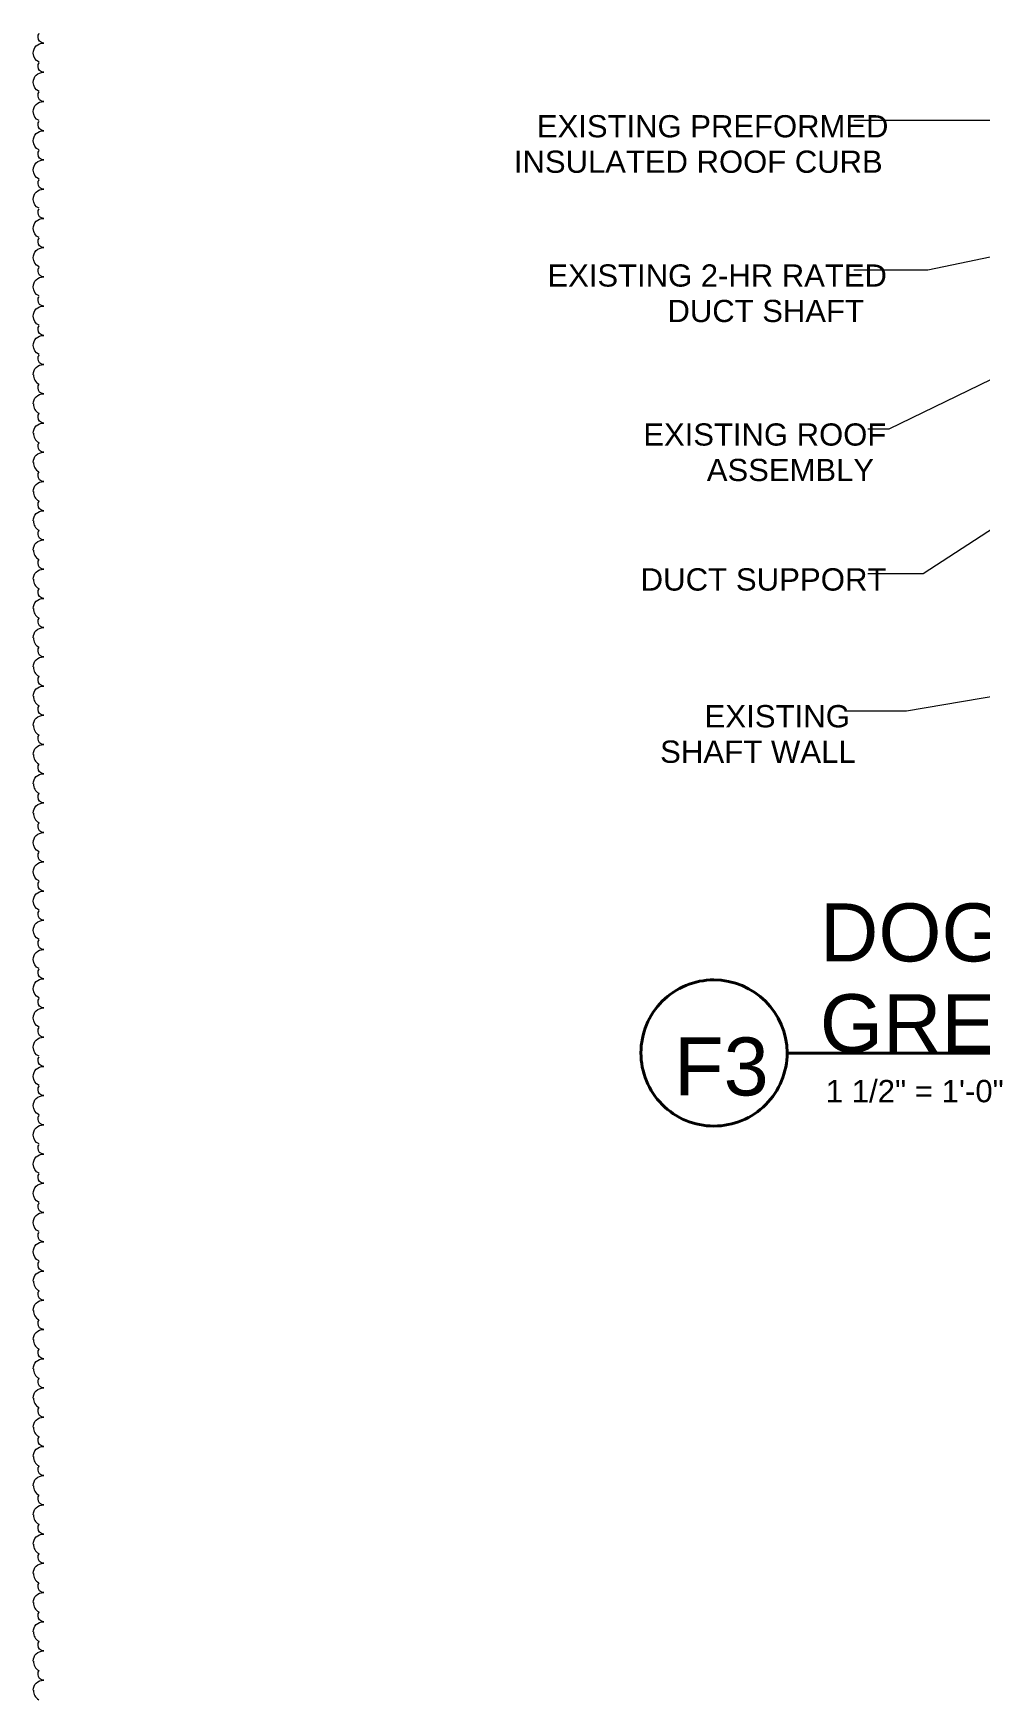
# Model space of a CAD drawing. Header units: inches. Extents: x -293 to 39679, y -468 to 488.
# Drawn here: x 391.8 to 424.9, y 352.7 to 411 of the extents above; entities that cross this region are included whole.
import ezdxf

# ---------------------------------------------------------------- set-up
doc = ezdxf.new("R2010")
doc.units = ezdxf.units.IN
doc.header["$MEASUREMENT"] = 0
doc.layers.add('PDF_Geometry', color=7, linetype='Continuous')
doc.layers.add('PDF_Text', color=7, linetype='Continuous')
doc.styles.add('PDF Arial', font='arial.ttf')

msp = doc.modelspace()

# ---------------------------------------------------------------- linework, layer by layer
at = {"layer": 'PDF_Geometry', "lineweight": 18}
for points in [[(392.12268, 410.68925), (392.13632, 410.68925)], [(392.13632, 410.68925), (392.13632, 410.68925)], [(392.12268, 409.66609), (392.13632, 409.66609)], [(392.13632, 409.66609), (392.13632, 409.66609)], [(392.12268, 408.64294), (392.13632, 408.64294)], [(392.13632, 408.64294), (392.13632, 408.64294)], [(392.12268, 407.61978), (392.13632, 407.61978)], [(392.13632, 407.61978), (392.13632, 407.61978)], [(392.12268, 406.59663), (392.13632, 406.59663)], [(392.13632, 406.59663), (392.13632, 406.59663)], [(392.12268, 405.57347), (392.13632, 405.57347)], [(392.13632, 405.57347), (392.13632, 405.57347)], [(392.12268, 404.55032), (392.13632, 404.55032)], [(392.13632, 404.55032), (392.13632, 404.55032)], [(392.12268, 403.52717), (392.13632, 403.52717)], [(392.13632, 403.52717), (392.13632, 403.52717)], [(392.12268, 402.50401), (392.13632, 402.50401)], [(392.13632, 402.50401), (392.13632, 402.50401)], [(392.12268, 401.48086), (392.13632, 401.48086)], [(392.13632, 401.48086), (392.13632, 401.48086)], [(392.12268, 400.4577), (392.13632, 400.4577)], [(392.13632, 400.4577), (392.13632, 400.4577)], [(392.12268, 399.43455), (392.13632, 399.43455)], [(392.13632, 399.43455), (392.13632, 399.43455)], [(392.12268, 398.41139), (392.13632, 398.41139)], [(392.13632, 398.41139), (392.13632, 398.41139)], [(392.12268, 397.38824), (392.13632, 397.38824)], [(392.13632, 397.38824), (392.13632, 397.38824)], [(392.12268, 396.36508), (392.13632, 396.36508)], [(392.13632, 396.36508), (392.13632, 396.36508)], [(392.12268, 395.34193), (392.13632, 395.34193)], [(392.13632, 395.34193), (392.13632, 395.34193)], [(392.12268, 394.31877), (392.13632, 394.31877)], [(392.13632, 394.31877), (392.13632, 394.31877)], [(392.12268, 393.29562), (392.13632, 393.29562)], [(392.13632, 393.29562), (392.13632, 393.29562)], [(392.12268, 392.27246), (392.13632, 392.27246)], [(392.13632, 392.27246), (392.13632, 392.27246)], [(392.12268, 391.24931), (392.13632, 391.24931)], [(392.13632, 391.24931), (392.13632, 391.24931)], [(392.12268, 390.22615), (392.13632, 390.22615)], [(392.13632, 390.22615), (392.13632, 390.22615)], [(392.12268, 389.203), (392.13632, 389.203)], [(392.13632, 389.203), (392.13632, 389.203)], [(392.12268, 388.17985), (392.13632, 388.17985)], [(392.13632, 388.17985), (392.13632, 388.17985)], [(392.12268, 387.15669), (392.13632, 387.15669)], [(392.13632, 387.15669), (392.13632, 387.15669)], [(392.12268, 386.13354), (392.13632, 386.13354)], [(392.13632, 386.13354), (392.13632, 386.13354)], [(392.12268, 385.11038), (392.13632, 385.11038)], [(392.13632, 385.11038), (392.13632, 385.11038)], [(392.12268, 384.08723), (392.13632, 384.08723)], [(392.13632, 384.08723), (392.13632, 384.08723)], [(392.12268, 383.05043), (392.13632, 383.05043)], [(392.13632, 383.05043), (392.13632, 383.05043)], [(392.12268, 382.02728), (392.13632, 382.02728)], [(392.13632, 382.02728), (392.13632, 382.02728)], [(392.12268, 381.00412), (392.13632, 381.00412)], [(392.13632, 381.00412), (392.13632, 381.00412)], [(392.12268, 379.98097), (392.13632, 379.98097)], [(392.13632, 379.98097), (392.13632, 379.98097)], [(392.12268, 378.95781), (392.13632, 378.95781)], [(392.13632, 378.95781), (392.13632, 378.95781)], [(392.12268, 377.93466), (392.13632, 377.93466)], [(392.13632, 377.93466), (392.13632, 377.93466)], [(392.12268, 376.9115), (392.13632, 376.9115)], [(392.13632, 376.9115), (392.13632, 376.9115)], [(392.12268, 375.88835), (392.13632, 375.88835)], [(392.13632, 375.88835), (392.13632, 375.88835)], [(392.12268, 374.86519), (392.13632, 374.86519)], [(392.13632, 374.86519), (392.13632, 374.86519)], [(392.12268, 373.84204), (392.13632, 373.84204)], [(392.13632, 373.84204), (392.13632, 373.84204)], [(392.12268, 372.81888), (392.13632, 372.81888)], [(392.13632, 372.81888), (392.13632, 372.81888)], [(392.12268, 371.79573), (392.13632, 371.79573)], [(392.13632, 371.79573), (392.13632, 371.79573)], [(392.12268, 370.77257), (392.13632, 370.77257)], [(392.13632, 370.77257), (392.13632, 370.77257)], [(392.12268, 369.74942), (392.13632, 369.74942)], [(392.13632, 369.74942), (392.13632, 369.74942)], [(392.12268, 368.72626), (392.13632, 368.72626)], [(392.13632, 368.72626), (392.13632, 368.72626)], [(392.12268, 367.70311), (392.13632, 367.70311)], [(392.13632, 367.70311), (392.13632, 367.70311)], [(392.12268, 366.67996), (392.13632, 366.67996)], [(392.13632, 366.67996), (392.13632, 366.67996)], [(392.12268, 365.6568), (392.13632, 365.6568)], [(392.13632, 365.6568), (392.13632, 365.6568)], [(392.12268, 364.63365), (392.13632, 364.63365)], [(392.13632, 364.63365), (392.13632, 364.63365)], [(392.12268, 363.61049), (392.13632, 363.61049)], [(392.13632, 363.61049), (392.13632, 363.61049)], [(392.12268, 362.58734), (392.13632, 362.58734)], [(392.13632, 362.58734), (392.13632, 362.58734)], [(392.12268, 361.56418), (392.13632, 361.56418)], [(392.13632, 361.56418), (392.13632, 361.56418)], [(392.12268, 360.54103), (392.13632, 360.54103)], [(392.13632, 360.54103), (392.13632, 360.54103)], [(392.12268, 359.51787), (392.13632, 359.51787)], [(392.13632, 359.51787), (392.13632, 359.51787)], [(392.12268, 358.49472), (392.13632, 358.49472)], [(392.13632, 358.49472), (392.13632, 358.49472)], [(392.12268, 357.47156), (392.13632, 357.47156)], [(392.13632, 357.47156), (392.13632, 357.47156)], [(392.12268, 356.44841), (392.13632, 356.44841)], [(392.13632, 356.44841), (392.13632, 356.44841)], [(392.12268, 355.42525), (392.13632, 355.42525)], [(392.13632, 355.42525), (392.13632, 355.42525)], [(392.12268, 354.4021), (392.13632, 354.4021)], [(392.13632, 354.4021), (392.13632, 354.4021)], [(392.12268, 353.37894), (392.13632, 353.37894)], [(392.13632, 353.37894), (392.13632, 353.37894)]]:
    msp.add_lwpolyline(points, dxfattribs=at)
at = {"layer": 'PDF_Geometry', "lineweight": 9}
for points in [[(451.0291, 410.37548), (422.91281, 392.10876)], [(422.91281, 392.10876), (420.97564, 392.10876)]]:
    msp.add_lwpolyline(points, dxfattribs=at)
at = {"layer": 'PDF_Geometry', "color": 253, "lineweight": 9, "true_color": 0xa9a9a9}
for points in [[(439.14687, 407.97448), (420.48453, 407.97448)], [(445.35401, 407.38787), (423.07652, 402.73593)], [(423.07652, 402.73593), (420.48453, 402.73593)], [(432.02571, 402.1766), (421.71231, 397.16996)], [(421.71231, 397.16996), (420.97564, 397.16996)], [(443.37591, 390.86733), (422.3262, 387.30675)], [(422.3262, 387.30675), (420.15712, 387.30675)]]:
    msp.add_lwpolyline(points, dxfattribs=at)
at = {"layer": 'PDF_Geometry', "lineweight": 40}
msp.add_lwpolyline([(418.15173, 375.32902), (464.20734, 375.32902)], dxfattribs=at)
at = {"layer": 'PDF_Geometry', "lineweight": 18}
for centre in [(392.13532, 399.07472), (392.13532, 398.05157), (392.13532, 397.02841), (392.13532, 396.00526), (392.13532, 394.9821), (392.13532, 393.95895), (392.13532, 392.93579), (392.13532, 391.91264), (392.13532, 390.88948), (392.13532, 389.86633), (392.13532, 388.84317), (392.13532, 387.82002), (392.13532, 386.79687), (392.13532, 385.77371), (392.13532, 384.75056), (392.13532, 383.7274), (392.13532, 367.34328), (392.13532, 366.32013), (392.13532, 365.29698), (392.13532, 364.27382), (392.13532, 363.25067), (392.13532, 362.22751), (392.13532, 361.20436), (392.13532, 360.1812), (392.13532, 359.15805), (392.13532, 358.13489), (392.13532, 357.11174), (392.13532, 356.08858), (392.13532, 355.06543), (392.13532, 354.04227), (392.13532, 353.01912)]:
    msp.add_arc(centre, 0.36737, 179.1996273, 241.313247, dxfattribs=at)
at = {"layer": 'PDF_Geometry', "lineweight": 40}
for centre, radius, start, end in [((415.58314, 375.34655), 2.54718, 89.912506, 180.087494), ((415.58421, 375.32615), 2.56758, 0.3684179, 89.9371589), ((415.58606, 375.3281), 2.55015, 179.6728369, 270.0215863), ((415.59, 375.33969), 2.56174, 269.9334998, 0.0665002)]:
    msp.add_arc(centre, radius, start, end, dxfattribs=at)
at = {"layer": 'PDF_Geometry', "lineweight": 18}
for points in [[(391.76798, 410.33455), (391.76798, 410.53919), (391.91805, 410.68925), (392.12268, 410.68925)], [(391.93169, 410.89388), (391.93169, 410.94845), (391.94533, 410.98937), (391.97262, 411.0303)], [(392.13632, 410.68925), (392.01354, 410.68925), (391.93169, 410.78474), (391.93169, 410.89388)], [(391.97262, 410.02079), (391.8362, 410.07536), (391.76798, 410.19813), (391.76798, 410.33455)], [(391.76798, 409.3114), (391.76798, 409.51603), (391.91805, 409.66609), (392.12268, 409.66609)], [(391.93169, 409.87072), (391.93169, 409.92529), (391.94533, 409.96622), (391.97262, 410.00714)], [(392.13632, 409.66609), (392.01354, 409.66609), (391.93169, 409.76159), (391.93169, 409.87072)], [(391.97262, 408.99763), (391.8362, 409.0522), (391.76798, 409.17498), (391.76798, 409.3114)], [(391.93169, 408.84757), (391.93169, 408.90214), (391.94533, 408.94306), (391.97262, 408.98399)], [(391.76798, 408.28825), (391.76798, 408.49288), (391.91805, 408.64294), (392.12268, 408.64294)], [(392.13632, 408.64294), (392.01354, 408.64294), (391.93169, 408.73843), (391.93169, 408.84757)], [(391.97262, 407.97448), (391.8362, 408.02905), (391.76798, 408.15182), (391.76798, 408.28825)], [(391.93169, 407.82441), (391.93169, 407.87898), (391.94533, 407.91991), (391.97262, 407.96084)], [(392.13632, 407.61978), (392.01354, 407.61978), (391.93169, 407.71528), (391.93169, 407.82441)], [(391.76798, 407.26509), (391.76798, 407.46972), (391.91805, 407.61978), (392.12268, 407.61978)], [(391.97262, 406.95132), (391.8362, 407.00589), (391.76798, 407.12867), (391.76798, 407.26509)], [(391.76798, 406.24194), (391.76798, 406.44657), (391.91805, 406.59663), (392.12268, 406.59663)], [(391.93169, 406.80126), (391.93169, 406.85583), (391.94533, 406.89675), (391.97262, 406.93768)], [(392.13632, 406.59663), (392.01354, 406.59663), (391.93169, 406.69212), (391.93169, 406.80126)], [(391.97262, 405.92817), (391.8362, 405.98274), (391.76798, 406.10552), (391.76798, 406.24194)], [(391.76798, 405.21878), (391.76798, 405.42341), (391.91805, 405.57347), (392.12268, 405.57347)], [(391.93169, 405.77811), (391.93169, 405.83267), (391.94533, 405.8736), (391.97262, 405.91453)], [(392.13632, 405.57347), (392.01354, 405.57347), (391.93169, 405.66897), (391.93169, 405.77811)], [(391.97262, 404.90501), (391.8362, 404.95958), (391.76798, 405.08236), (391.76798, 405.21878)], [(391.93169, 404.75495), (391.93169, 404.80952), (391.94533, 404.85045), (391.97262, 404.89137)], [(391.76798, 404.19563), (391.76798, 404.40026), (391.91805, 404.55032), (392.12268, 404.55032)], [(392.13632, 404.55032), (392.01354, 404.55032), (391.93169, 404.64581), (391.93169, 404.75495)], [(391.97262, 403.88186), (391.8362, 403.93643), (391.76798, 404.05921), (391.76798, 404.19563)], [(391.93169, 403.7318), (391.93169, 403.78636), (391.94533, 403.82729), (391.97262, 403.86822)], [(392.13632, 403.52717), (392.01354, 403.52717), (391.93169, 403.62266), (391.93169, 403.7318)], [(391.76798, 403.17247), (391.76798, 403.3771), (391.91805, 403.52717), (392.12268, 403.52717)], [(391.97262, 402.8587), (391.8362, 402.91327), (391.76798, 403.03605), (391.76798, 403.17247)], [(391.76798, 402.14932), (391.76798, 402.35395), (391.91805, 402.50401), (392.12268, 402.50401)], [(391.93169, 402.70864), (391.93169, 402.76321), (391.94533, 402.80414), (391.97262, 402.84506)], [(392.13632, 402.50401), (392.01354, 402.50401), (391.93169, 402.59951), (391.93169, 402.70864)], [(391.97262, 401.83555), (391.8362, 401.89012), (391.76798, 402.0129), (391.76798, 402.14932)], [(391.76798, 401.12616), (391.76798, 401.33079), (391.91805, 401.48086), (392.12268, 401.48086)], [(391.93169, 401.68549), (391.93169, 401.74006), (391.94533, 401.78098), (391.97262, 401.82191)], [(392.13632, 401.48086), (392.01354, 401.48086), (391.93169, 401.57635), (391.93169, 401.68549)], [(391.97262, 400.81239), (391.8362, 400.86696), (391.76798, 400.98974), (391.76798, 401.12616)], [(391.93169, 400.66233), (391.93169, 400.7169), (391.94533, 400.75783), (391.97262, 400.79875)], [(391.76798, 400.10301), (391.76798, 400.30764), (391.91805, 400.4577), (392.12268, 400.4577)], [(392.13632, 400.4577), (392.01354, 400.4577), (391.93169, 400.5532), (391.93169, 400.66233)], [(391.97262, 399.78924), (391.8362, 399.84381), (391.76798, 399.96659), (391.76798, 400.10301)], [(391.93169, 399.63918), (391.93169, 399.69375), (391.94533, 399.73467), (391.97262, 399.7756)], [(392.13632, 399.43455), (392.01354, 399.43455), (391.93169, 399.53004), (391.93169, 399.63918)], [(391.76798, 399.07985), (391.76798, 399.28448), (391.91805, 399.43455), (392.12268, 399.43455)], [(391.93169, 398.61602), (391.93169, 398.67059), (391.94533, 398.71152), (391.97262, 398.75244)], [(392.13632, 398.41139), (392.01354, 398.41139), (391.93169, 398.50689), (391.93169, 398.61602)], [(391.76798, 398.0567), (391.76798, 398.26133), (391.91805, 398.41139), (392.12268, 398.41139)], [(391.76798, 397.03354), (391.76798, 397.23817), (391.91805, 397.38824), (392.12268, 397.38824)], [(391.93169, 397.59287), (391.93169, 397.64744), (391.94533, 397.68836), (391.97262, 397.72929)], [(392.13632, 397.38824), (392.01354, 397.38824), (391.93169, 397.48373), (391.93169, 397.59287)], [(391.93169, 396.56971), (391.93169, 396.62428), (391.94533, 396.66521), (391.97262, 396.70613)], [(391.76798, 396.01039), (391.76798, 396.21502), (391.91805, 396.36508), (392.12268, 396.36508)], [(392.13632, 396.36508), (392.01354, 396.36508), (391.93169, 396.46058), (391.93169, 396.56971)], [(391.93169, 395.54656), (391.93169, 395.60113), (391.94533, 395.64205), (391.97262, 395.68298)], [(392.13632, 395.34193), (392.01354, 395.34193), (391.93169, 395.43742), (391.93169, 395.54656)], [(391.76798, 394.98723), (391.76798, 395.19187), (391.91805, 395.34193), (392.12268, 395.34193)], [(391.93169, 394.5234), (391.93169, 394.57797), (391.94533, 394.6189), (391.97262, 394.65982)], [(392.13632, 394.31877), (392.01354, 394.31877), (391.93169, 394.41427), (391.93169, 394.5234)], [(391.76798, 393.96408), (391.76798, 394.16871), (391.91805, 394.31877), (392.12268, 394.31877)], [(391.76798, 392.94092), (391.76798, 393.14556), (391.91805, 393.29562), (392.12268, 393.29562)], [(391.93169, 393.50025), (391.93169, 393.55482), (391.94533, 393.59574), (391.97262, 393.63667)], [(392.13632, 393.29562), (392.01354, 393.29562), (391.93169, 393.39111), (391.93169, 393.50025)], [(391.93169, 392.47709), (391.93169, 392.53166), (391.94533, 392.57259), (391.97262, 392.61352)], [(391.76798, 391.91777), (391.76798, 392.1224), (391.91805, 392.27246), (392.12268, 392.27246)], [(392.13632, 392.27246), (392.01354, 392.27246), (391.93169, 392.36796), (391.93169, 392.47709)], [(391.93169, 391.45394), (391.93169, 391.50851), (391.94533, 391.54943), (391.97262, 391.59036)], [(392.13632, 391.24931), (392.01354, 391.24931), (391.93169, 391.3448), (391.93169, 391.45394)], [(391.76798, 390.89462), (391.76798, 391.09925), (391.91805, 391.24931), (392.12268, 391.24931)], [(391.93169, 390.43079), (391.93169, 390.48535), (391.94533, 390.52628), (391.97262, 390.56721)], [(392.13632, 390.22615), (392.01354, 390.22615), (391.93169, 390.32165), (391.93169, 390.43079)], [(391.76798, 389.87146), (391.76798, 390.07609), (391.91805, 390.22615), (392.12268, 390.22615)], [(391.76798, 388.84831), (391.76798, 389.05294), (391.91805, 389.203), (392.12268, 389.203)], [(391.93169, 389.40763), (391.93169, 389.4622), (391.94533, 389.50313), (391.97262, 389.54405)], [(392.13632, 389.203), (392.01354, 389.203), (391.93169, 389.29849), (391.93169, 389.40763)], [(391.93169, 388.38448), (391.93169, 388.43904), (391.94533, 388.47997), (391.97262, 388.5209)], [(391.76798, 387.82515), (391.76798, 388.02978), (391.91805, 388.17985), (392.12268, 388.17985)], [(392.13632, 388.17985), (392.01354, 388.17985), (391.93169, 388.27534), (391.93169, 388.38448)], [(391.93169, 387.36132), (391.93169, 387.41589), (391.94533, 387.45682), (391.97262, 387.49774)], [(392.13632, 387.15669), (392.01354, 387.15669), (391.93169, 387.25218), (391.93169, 387.36132)], [(391.76798, 386.802), (391.76798, 387.00663), (391.91805, 387.15669), (392.12268, 387.15669)], [(391.93169, 386.33817), (391.93169, 386.39274), (391.94533, 386.43366), (391.97262, 386.47459)], [(392.13632, 386.13354), (392.01354, 386.13354), (391.93169, 386.22903), (391.93169, 386.33817)], [(391.76798, 385.77884), (391.76798, 385.98347), (391.91805, 386.13354), (392.12268, 386.13354)], [(391.76798, 384.75569), (391.76798, 384.96032), (391.91805, 385.11038), (392.12268, 385.11038)], [(391.93169, 385.31501), (391.93169, 385.36958), (391.94533, 385.41051), (391.97262, 385.45143)], [(392.13632, 385.11038), (392.01354, 385.11038), (391.93169, 385.20588), (391.93169, 385.31501)], [(391.93169, 384.29186), (391.93169, 384.34643), (391.94533, 384.38735), (391.97262, 384.42828)], [(391.76798, 383.73253), (391.76798, 383.93716), (391.91805, 384.08723), (392.12268, 384.08723)], [(392.13632, 384.08723), (392.01354, 384.08723), (391.93169, 384.18272), (391.93169, 384.29186)], [(391.93169, 383.2687), (391.93169, 383.32327), (391.94533, 383.3642), (391.97262, 383.40512)], [(392.13632, 383.05043), (392.01354, 383.05043), (391.93169, 383.14592), (391.93169, 383.2687)], [(391.76798, 382.69574), (391.76798, 382.90037), (391.91805, 383.05043), (392.12268, 383.05043)], [(391.97262, 382.38197), (391.8362, 382.43654), (391.76798, 382.55932), (391.76798, 382.69574)], [(391.93169, 382.23191), (391.93169, 382.28647), (391.94533, 382.3274), (391.97262, 382.36833)], [(392.13632, 382.02728), (392.01354, 382.02728), (391.93169, 382.12277), (391.93169, 382.23191)], [(391.76798, 381.67258), (391.76798, 381.87721), (391.91805, 382.02728), (392.12268, 382.02728)], [(391.97262, 381.35881), (391.8362, 381.41338), (391.76798, 381.53616), (391.76798, 381.67258)], [(391.76798, 380.64943), (391.76798, 380.85406), (391.91805, 381.00412), (392.12268, 381.00412)], [(391.93169, 381.20875), (391.93169, 381.26332), (391.94533, 381.30425), (391.97262, 381.34517)], [(392.13632, 381.00412), (392.01354, 381.00412), (391.93169, 381.09961), (391.93169, 381.20875)], [(391.97262, 380.33566), (391.8362, 380.39023), (391.76798, 380.51301), (391.76798, 380.64943)], [(391.76798, 379.62627), (391.76798, 379.8309), (391.91805, 379.98097), (392.12268, 379.98097)], [(391.93169, 380.1856), (391.93169, 380.24016), (391.94533, 380.28109), (391.97262, 380.32202)], [(392.13632, 379.98097), (392.01354, 379.98097), (391.93169, 380.07646), (391.93169, 380.1856)], [(391.97262, 379.3125), (391.8362, 379.36707), (391.76798, 379.48985), (391.76798, 379.62627)], [(391.93169, 379.16244), (391.93169, 379.21701), (391.94533, 379.25794), (391.97262, 379.29886)], [(391.76798, 378.60312), (391.76798, 378.80775), (391.91805, 378.95781), (392.12268, 378.95781)], [(391.97262, 378.28935), (391.8362, 378.34392), (391.76798, 378.4667), (391.76798, 378.60312)], [(392.13632, 378.95781), (392.01354, 378.95781), (391.93169, 379.05331), (391.93169, 379.16244)], [(391.93169, 378.13929), (391.93169, 378.19386), (391.94533, 378.23478), (391.97262, 378.27571)], [(392.13632, 377.93466), (392.01354, 377.93466), (391.93169, 378.03015), (391.93169, 378.13929)], [(391.76798, 377.57996), (391.76798, 377.78459), (391.91805, 377.93466), (392.12268, 377.93466)], [(391.97262, 377.2662), (391.8362, 377.32076), (391.76798, 377.44354), (391.76798, 377.57996)], [(391.76798, 376.55681), (391.76798, 376.76144), (391.91805, 376.9115), (392.12268, 376.9115)], [(391.93169, 377.11613), (391.93169, 377.1707), (391.94533, 377.21163), (391.97262, 377.25255)], [(392.13632, 376.9115), (392.01354, 376.9115), (391.93169, 377.007), (391.93169, 377.11613)], [(391.97262, 376.24304), (391.8362, 376.29761), (391.76798, 376.42039), (391.76798, 376.55681)], [(391.76798, 375.53365), (391.76798, 375.73828), (391.91805, 375.88835), (392.12268, 375.88835)], [(391.93169, 376.09298), (391.93169, 376.14755), (391.94533, 376.18847), (391.97262, 376.2294)], [(392.13632, 375.88835), (392.01354, 375.88835), (391.93169, 375.98384), (391.93169, 376.09298)], [(391.97262, 375.21989), (391.8362, 375.27445), (391.76798, 375.39723), (391.76798, 375.53365)], [(391.93169, 375.06982), (391.93169, 375.12439), (391.94533, 375.16532), (391.97262, 375.20624)], [(391.76798, 374.5105), (391.76798, 374.71513), (391.91805, 374.86519), (392.12268, 374.86519)], [(391.97262, 374.19673), (391.8362, 374.2513), (391.76798, 374.37408), (391.76798, 374.5105)], [(392.13632, 374.86519), (392.01354, 374.86519), (391.93169, 374.96069), (391.93169, 375.06982)], [(391.93169, 374.04667), (391.93169, 374.10124), (391.94533, 374.14216), (391.97262, 374.18309)], [(392.13632, 373.84204), (392.01354, 373.84204), (391.93169, 373.93753), (391.93169, 374.04667)], [(391.76798, 373.48734), (391.76798, 373.69198), (391.91805, 373.84204), (392.12268, 373.84204)], [(391.97262, 373.17358), (391.8362, 373.22814), (391.76798, 373.35092), (391.76798, 373.48734)], [(391.76798, 372.46419), (391.76798, 372.66882), (391.91805, 372.81888), (392.12268, 372.81888)], [(391.93169, 373.02351), (391.93169, 373.07808), (391.94533, 373.11901), (391.97262, 373.15993)], [(392.13632, 372.81888), (392.01354, 372.81888), (391.93169, 372.91438), (391.93169, 373.02351)], [(391.97262, 372.15042), (391.8362, 372.20499), (391.76798, 372.32777), (391.76798, 372.46419)], [(391.76798, 371.44103), (391.76798, 371.64567), (391.91805, 371.79573), (392.12268, 371.79573)], [(391.93169, 372.00036), (391.93169, 372.05493), (391.94533, 372.09585), (391.97262, 372.13678)], [(392.13632, 371.79573), (392.01354, 371.79573), (391.93169, 371.89122), (391.93169, 372.00036)], [(391.97262, 371.12727), (391.8362, 371.18184), (391.76798, 371.30461), (391.76798, 371.44103)], [(391.93169, 370.9772), (391.93169, 371.03177), (391.94533, 371.0727), (391.97262, 371.11363)], [(391.76798, 370.41788), (391.76798, 370.62251), (391.91805, 370.77257), (392.12268, 370.77257)], [(391.97262, 370.10411), (391.8362, 370.15868), (391.76798, 370.28146), (391.76798, 370.41788)], [(392.13632, 370.77257), (392.01354, 370.77257), (391.93169, 370.86807), (391.93169, 370.9772)], [(391.93169, 369.95405), (391.93169, 370.00862), (391.94533, 370.04954), (391.97262, 370.09047)], [(392.13632, 369.74942), (392.01354, 369.74942), (391.93169, 369.84491), (391.93169, 369.95405)], [(391.76798, 369.39473), (391.76798, 369.59936), (391.91805, 369.74942), (392.12268, 369.74942)], [(391.97262, 369.08096), (391.8362, 369.13553), (391.76798, 369.2583), (391.76798, 369.39473)], [(391.76798, 368.37157), (391.76798, 368.5762), (391.91805, 368.72626), (392.12268, 368.72626)], [(391.93169, 368.9309), (391.93169, 368.98546), (391.94533, 369.02639), (391.97262, 369.06732)], [(392.13632, 368.72626), (392.01354, 368.72626), (391.93169, 368.82176), (391.93169, 368.9309)], [(391.97262, 368.0578), (391.8362, 368.11237), (391.76798, 368.23515), (391.76798, 368.37157)], [(391.76798, 367.34842), (391.76798, 367.55305), (391.91805, 367.70311), (392.12268, 367.70311)], [(391.93169, 367.90774), (391.93169, 367.96231), (391.94533, 368.00324), (391.97262, 368.04416)], [(392.13632, 367.70311), (392.01354, 367.70311), (391.93169, 367.7986), (391.93169, 367.90774)], [(391.93169, 366.88459), (391.93169, 366.93915), (391.94533, 366.98008), (391.97262, 367.02101)], [(391.76798, 366.32526), (391.76798, 366.52989), (391.91805, 366.67996), (392.12268, 366.67996)], [(392.13632, 366.67996), (392.01354, 366.67996), (391.93169, 366.77545), (391.93169, 366.88459)], [(391.93169, 365.86143), (391.93169, 365.916), (391.94533, 365.95693), (391.97262, 365.99785)], [(392.13632, 365.6568), (392.01354, 365.6568), (391.93169, 365.75229), (391.93169, 365.86143)], [(391.76798, 365.30211), (391.76798, 365.50674), (391.91805, 365.6568), (392.12268, 365.6568)], [(391.76798, 364.27895), (391.76798, 364.48358), (391.91805, 364.63365), (392.12268, 364.63365)], [(391.93169, 364.83828), (391.93169, 364.89284), (391.94533, 364.93377), (391.97262, 364.9747)], [(392.13632, 364.63365), (392.01354, 364.63365), (391.93169, 364.72914), (391.93169, 364.83828)], [(391.76798, 363.2558), (391.76798, 363.46043), (391.91805, 363.61049), (392.12268, 363.61049)], [(391.93169, 363.81512), (391.93169, 363.86969), (391.94533, 363.91062), (391.97262, 363.95154)], [(392.13632, 363.61049), (392.01354, 363.61049), (391.93169, 363.70599), (391.93169, 363.81512)], [(391.93169, 362.79197), (391.93169, 362.84654), (391.94533, 362.88746), (391.97262, 362.92839)], [(391.76798, 362.23264), (391.76798, 362.43727), (391.91805, 362.58734), (392.12268, 362.58734)], [(392.13632, 362.58734), (392.01354, 362.58734), (391.93169, 362.68283), (391.93169, 362.79197)], [(391.93169, 361.76881), (391.93169, 361.82338), (391.94533, 361.86431), (391.97262, 361.90523)], [(392.13632, 361.56418), (392.01354, 361.56418), (391.93169, 361.65968), (391.93169, 361.76881)], [(391.76798, 361.20949), (391.76798, 361.41412), (391.91805, 361.56418), (392.12268, 361.56418)], [(391.76798, 360.18633), (391.76798, 360.39096), (391.91805, 360.54103), (392.12268, 360.54103)], [(391.93169, 360.74566), (391.93169, 360.80023), (391.94533, 360.84115), (391.97262, 360.88208)], [(392.13632, 360.54103), (392.01354, 360.54103), (391.93169, 360.63652), (391.93169, 360.74566)], [(391.76798, 359.16318), (391.76798, 359.36781), (391.91805, 359.51787), (392.12268, 359.51787)], [(391.93169, 359.7225), (391.93169, 359.77707), (391.94533, 359.818), (391.97262, 359.85892)], [(392.13632, 359.51787), (392.01354, 359.51787), (391.93169, 359.61337), (391.93169, 359.7225)], [(391.93169, 358.69935), (391.93169, 358.75392), (391.94533, 358.79484), (391.97262, 358.83577)], [(391.76798, 358.14002), (391.76798, 358.34465), (391.91805, 358.49472), (392.12268, 358.49472)], [(392.13632, 358.49472), (392.01354, 358.49472), (391.93169, 358.59021), (391.93169, 358.69935)], [(391.93169, 357.67619), (391.93169, 357.73076), (391.94533, 357.77169), (391.97262, 357.81261)], [(392.13632, 357.47156), (392.01354, 357.47156), (391.93169, 357.56706), (391.93169, 357.67619)], [(391.76798, 357.11687), (391.76798, 357.3215), (391.91805, 357.47156), (392.12268, 357.47156)], [(391.76798, 356.09371), (391.76798, 356.29835), (391.91805, 356.44841), (392.12268, 356.44841)], [(391.93169, 356.65304), (391.93169, 356.70761), (391.94533, 356.74853), (391.97262, 356.78946)], [(392.13632, 356.44841), (392.01354, 356.44841), (391.93169, 356.5439), (391.93169, 356.65304)], [(391.76798, 355.07056), (391.76798, 355.27519), (391.91805, 355.42525), (392.12268, 355.42525)], [(391.93169, 355.62988), (391.93169, 355.68445), (391.94533, 355.72538), (391.97262, 355.76631)], [(392.13632, 355.42525), (392.01354, 355.42525), (391.93169, 355.52075), (391.93169, 355.62988)], [(391.93169, 354.60673), (391.93169, 354.6613), (391.94533, 354.70222), (391.97262, 354.74315)], [(391.76798, 354.04741), (391.76798, 354.25204), (391.91805, 354.4021), (392.12268, 354.4021)], [(392.13632, 354.4021), (392.01354, 354.4021), (391.93169, 354.49759), (391.93169, 354.60673)], [(391.93169, 353.58358), (391.93169, 353.63814), (391.94533, 353.67907), (391.97262, 353.72)], [(392.13632, 353.37894), (392.01354, 353.37894), (391.93169, 353.47444), (391.93169, 353.58358)], [(391.76798, 353.02425), (391.76798, 353.22888), (391.91805, 353.37894), (392.12268, 353.37894)]]:
    msp.add_open_spline(points, degree=3, dxfattribs=at)

# ---------------------------------------------------------------- texts
at = {"layer": 'PDF_Text', "color": 253, "true_color": 0xa9a9a9, "attachment_point": 7, "style": 'PDF Arial'}
for s, insert, char_height in [('EXISTING PREFORMED', (409.39349, 407.3779), 0.777139), ('INSULATED ROOF CURB', (408.58861, 406.13647), 0.777139), ('EXISTING 2-HR RATED', (409.76182, 402.15299), 0.777139), ('DUCT SHAFT', (413.96358, 400.91156), 0.777139), ('EXISTING ROOF', (413.11777, 396.58703), 0.777139), ('ASSEMBLY', (415.34097, 395.34561), 0.777139), ('EXISTING', (415.25957, 386.72264), 0.781182), ('SHAFT WALL', (413.70438, 385.48121), 0.781182)]:
    msp.add_mtext(s, dxfattribs=dict(at, insert=insert, char_height=char_height))
at = {"layer": 'PDF_Text', "attachment_point": 7, "style": 'PDF Arial'}
for s, insert, char_height in [('DUCT SUPPORT', (413.02227, 391.511), 0.7811819), ('DOG HOUSE SECTION AT', (419.29762, 378.51151), 2.0307919), ('GREASE SHAFT', (419.29762, 375.33291), 2.0307919), ('F3', (414.19549, 373.81872), 2.030792), ('1 1/2" = 1\'-0"', (419.50225, 373.59898), 0.7811819)]:
    msp.add_mtext(s, dxfattribs=dict(at, insert=insert, char_height=char_height))

doc.saveas('drawing.dxf')
